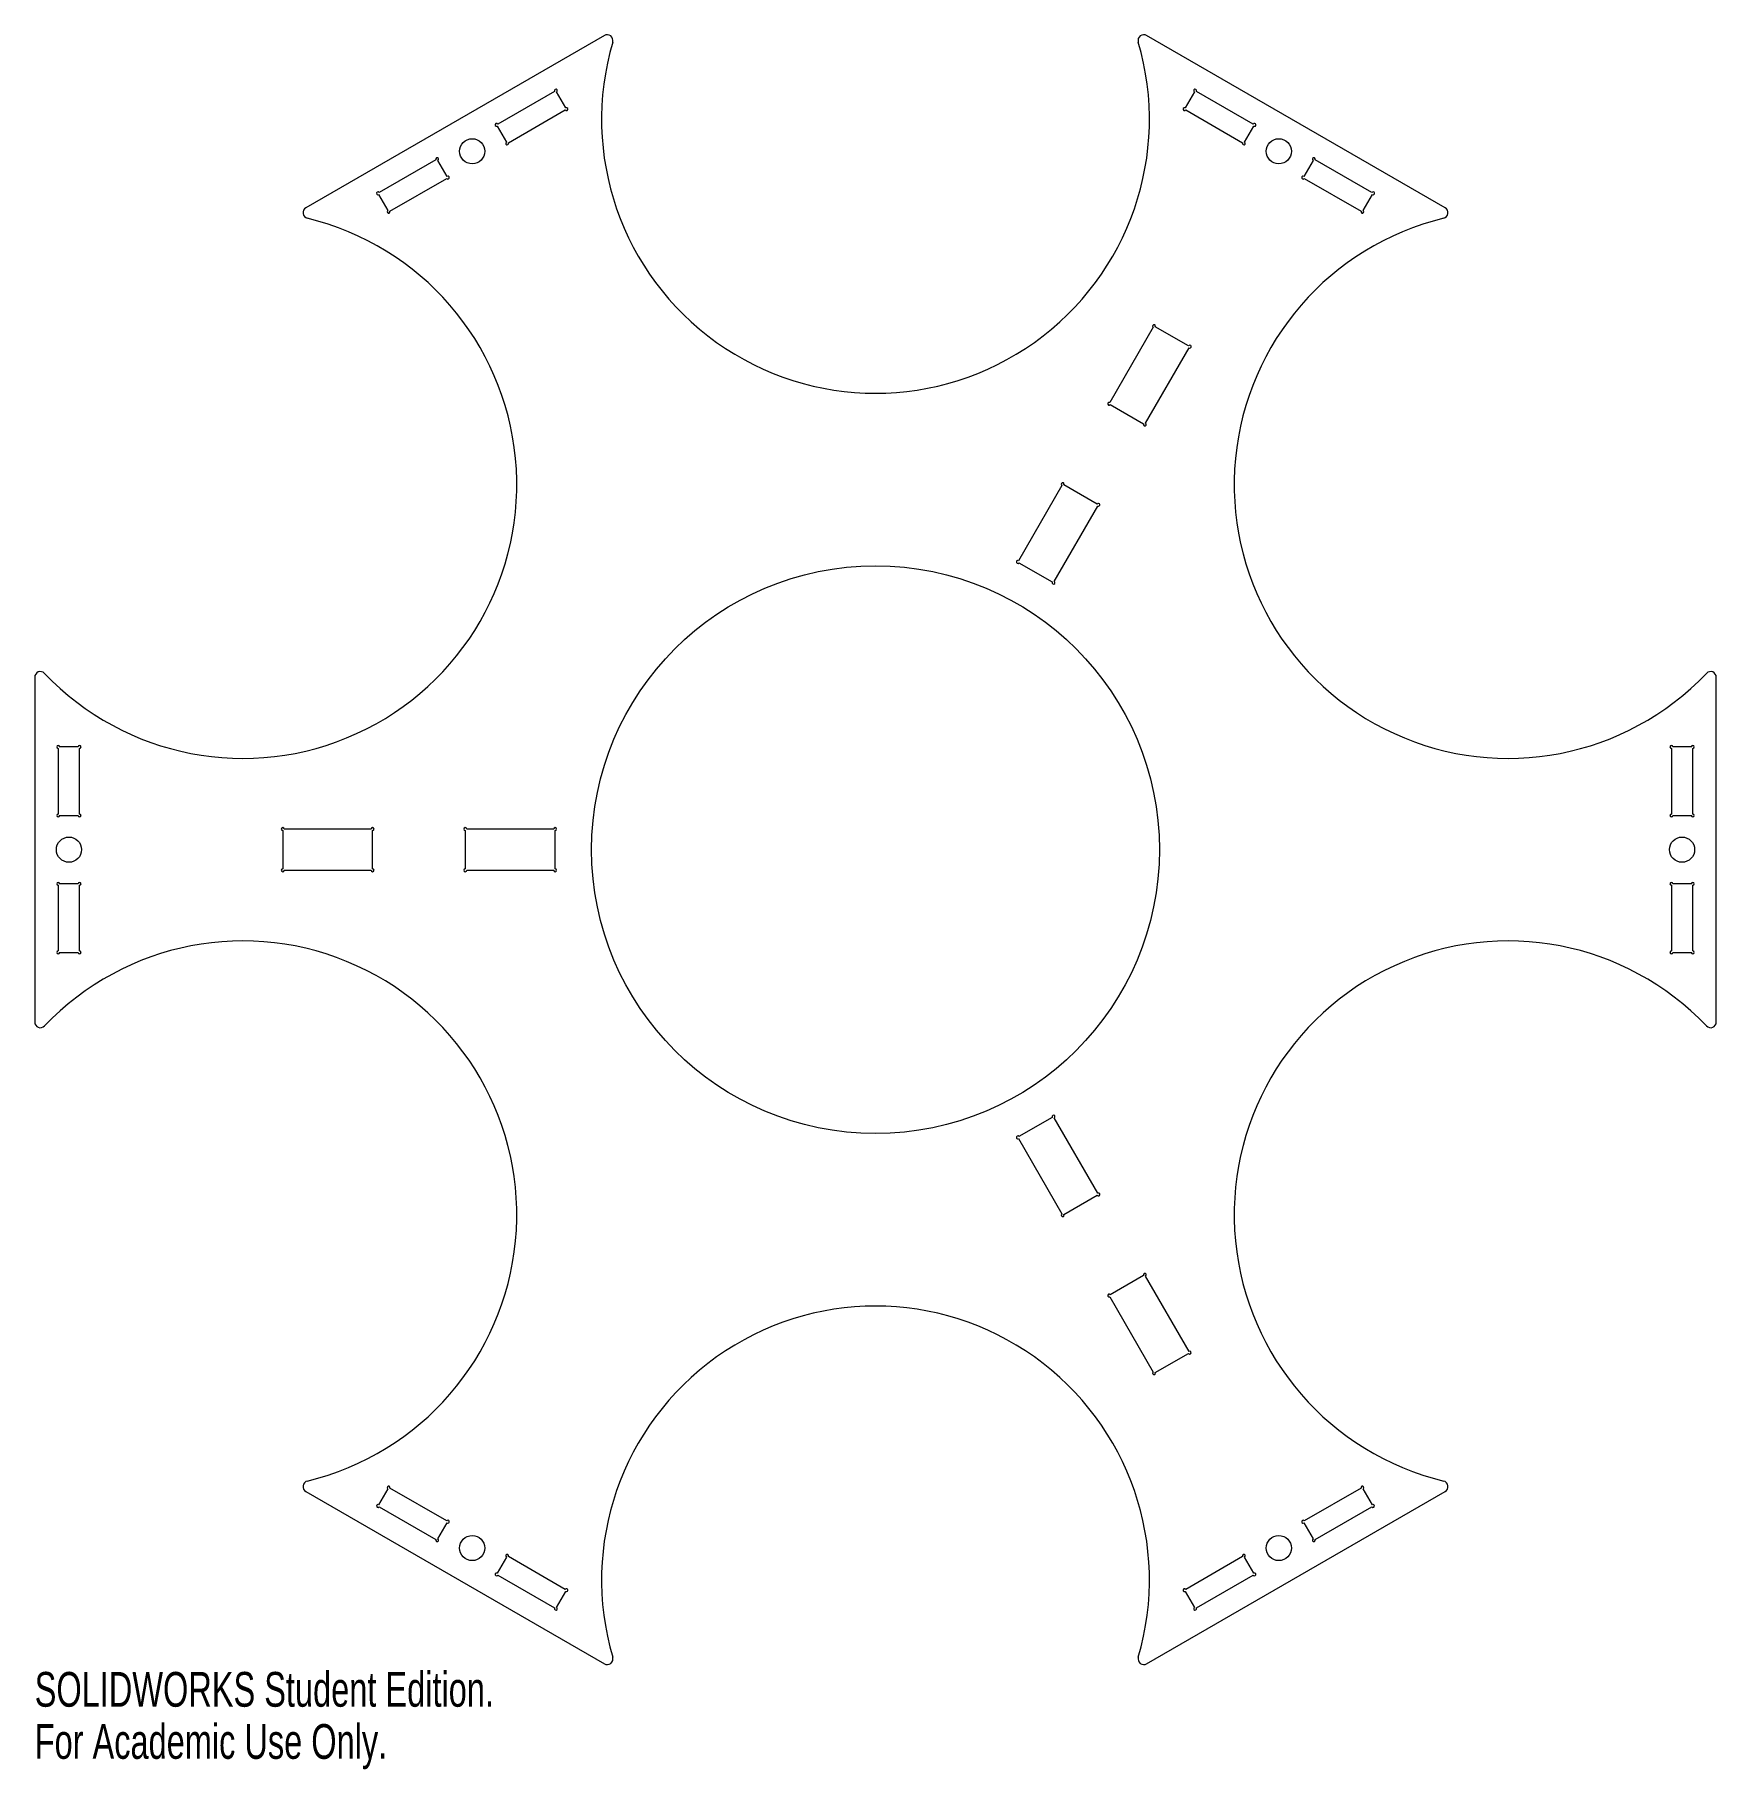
# Model space of a CAD drawing. Header units: inches. Extents: x -4.6 to 4.6, y -5.04 to 4.46.
import ezdxf

# ---------------------------------------------------------------- set-up
doc = ezdxf.new("R2010")
doc.units = ezdxf.units.IN
doc.header["$MEASUREMENT"] = 0
doc.styles.add('SLDTEXTSTYLE0', font='TXT', dxfattribs={"width": 0.7})

msp = doc.modelspace()

# ---------------------------------------------------------------- linework, layer by layer
at = {"color": 7, "linetype": 'Continuous', "lineweight": 15}
for p, q in [((-1.4846, 4.4594), (-3.1196, 3.5154)), ((3.1196, 3.5154), (1.4846, 4.4594)), ((-1.7573, 4.1531), (-2.0685, 3.9734)), ((-1.6958, 4.0623), (-1.7466, 4.1502)), ((1.7466, 4.1502), (1.6958, 4.0623)), ((2.0685, 3.9734), (1.7573, 4.1531)), ((-2.0099, 3.8719), (-1.6987, 4.0516)), ((1.6987, 4.0516), (2.0099, 3.8719)), ((-2.0714, 3.9627), (-2.0206, 3.8748)), ((2.0206, 3.8748), (2.0714, 3.9627)), ((-2.4068, 3.7781), (-2.718, 3.5984)), ((-2.3454, 3.6873), (-2.3961, 3.7752)), ((2.3961, 3.7752), (2.3454, 3.6873)), ((2.718, 3.5984), (2.4068, 3.7781)), ((-2.6595, 3.4969), (-2.3482, 3.6766)), ((2.3482, 3.6766), (2.6595, 3.4969)), ((-2.7209, 3.5877), (-2.6701, 3.4998)), ((2.6701, 3.4998), (2.7209, 3.5877)), ((1.5212, 2.8609), (1.283, 2.4483)), ((1.7142, 2.7586), (1.5319, 2.8638)), ((1.4788, 2.3352), (1.717, 2.7479)), ((1.2858, 2.4376), (1.4681, 2.3324)), ((1.2142, 1.8925), (1.0319, 1.9978)), ((1.0212, 1.9949), (0.783, 1.5822)), ((0.9788, 1.4692), (1.217, 1.8819)), ((0.7858, 1.5716), (0.9681, 1.4663)), ((-4.6042, 0.944), (-4.6042, -0.944)), ((4.6042, -0.944), (4.6042, 0.944)), ((-4.4753, 0.5547), (-4.4753, 0.1953)), ((-4.366, 0.5625), (-4.4675, 0.5625)), ((-4.3582, 0.1953), (-4.3582, 0.5547)), ((4.3582, 0.5547), (4.3582, 0.1953)), ((4.4675, 0.5625), (4.366, 0.5625)), ((4.4753, 0.1953), (4.4753, 0.5547)), ((-4.4675, 0.1875), (-4.366, 0.1875)), ((-3.2461, 0.1052), (-3.2461, -0.1052)), ((-2.7617, 0.113), (-3.2383, 0.113)), ((-2.7539, -0.1052), (-2.7539, 0.1052)), ((-2.2461, 0.1052), (-2.2461, -0.1052)), ((-1.7617, 0.113), (-2.2383, 0.113)), ((-1.7539, -0.1052), (-1.7539, 0.1052)), ((4.366, 0.1875), (4.4675, 0.1875)), ((-4.366, -0.1875), (-4.4675, -0.1875)), ((-3.2383, -0.113), (-2.7617, -0.113)), ((-2.2383, -0.113), (-1.7617, -0.113)), ((4.4675, -0.1875), (4.366, -0.1875)), ((-4.4753, -0.1953), (-4.4753, -0.5547)), ((-4.3582, -0.5547), (-4.3582, -0.1953)), ((4.3582, -0.1953), (4.3582, -0.5547)), ((4.4753, -0.5547), (4.4753, -0.1953)), ((-4.4675, -0.5625), (-4.366, -0.5625)), ((4.366, -0.5625), (4.4675, -0.5625)), ((0.9681, -1.4663), (0.7858, -1.5716)), ((1.217, -1.8819), (0.9788, -1.4692)), ((0.783, -1.5822), (1.0212, -1.9949)), ((1.0319, -1.9978), (1.2142, -1.8925)), ((1.4681, -2.3324), (1.2858, -2.4376)), ((1.717, -2.7479), (1.4788, -2.3352)), ((1.283, -2.4483), (1.5212, -2.8609)), ((1.5319, -2.8638), (1.7142, -2.7586)), ((-2.6701, -3.4998), (-2.7209, -3.5877)), ((-2.3482, -3.6766), (-2.6595, -3.4969)), ((2.6595, -3.4969), (2.3482, -3.6766)), ((2.7209, -3.5877), (2.6701, -3.4998)), ((-3.1196, -3.5154), (-1.4846, -4.4594)), ((-2.718, -3.5984), (-2.4068, -3.7781)), ((1.4846, -4.4594), (3.1196, -3.5154)), ((2.4068, -3.7781), (2.718, -3.5984)), ((-2.3961, -3.7752), (-2.3454, -3.6873)), ((2.3454, -3.6873), (2.3961, -3.7752)), ((-2.0206, -3.8748), (-2.0714, -3.9627)), ((-1.6987, -4.0516), (-2.0099, -3.8719)), ((2.0099, -3.8719), (1.6987, -4.0516)), ((2.0714, -3.9627), (2.0206, -3.8748)), ((-2.0685, -3.9734), (-1.7573, -4.1531)), ((1.7573, -4.1531), (2.0685, -3.9734)), ((-1.7466, -4.1502), (-1.6958, -4.0623)), ((1.6958, -4.0623), (1.7466, -4.1502))]:
    msp.add_line(p, q, dxfattribs=at)
for centre, radius in [((-2.2084, 3.825), 0.069), ((2.2084, 3.825), 0.069), ((0, 0), 1.5546), ((-4.4167, 0), 0.069), ((4.4167, 0), 0.069), ((-2.2084, -3.825), 0.069), ((2.2084, -3.825), 0.069)]:
    msp.add_circle(centre, radius, dxfattribs=at)
for centre, radius, start, end in [((0, 4), 1.5, 163.60101, 16.39899), ((-1.469, 4.4323), 0.0312, 343.60101, 120), ((1.469, 4.4323), 0.0313, 60, 196.39899), ((-1.7505, 4.157), 0.00781, 300, 210), ((1.7505, 4.157), 0.00781, 330, 240), ((-1.6919, 4.0555), 0.00781, 210, 120), ((1.6919, 4.0555), 0.00781, 60, 330), ((-2.0753, 3.9695), 0.00781, 30, 300), ((2.0753, 3.9695), 0.00781, 240, 150), ((-2.0167, 3.868), 0.00781, 120, 30), ((2.0167, 3.868), 0.00781, 150, 60), ((-2.4, 3.782), 0.00781, 300, 210), ((2.4, 3.782), 0.00781, 330, 240), ((-2.3415, 3.6805), 0.00781, 210, 120), ((2.3415, 3.6805), 0.00781, 60, 330), ((-3.104, 3.4883), 0.0313, 120, 256.39899), ((-2.7248, 3.5945), 0.00781, 30, 300), ((2.7248, 3.5945), 0.00781, 240, 150), ((3.104, 3.4883), 0.0313, 283.60101, 60), ((-3.4641, 2), 1.5, 223.60101, 76.39899), ((-2.6662, 3.493), 0.00781, 120, 30), ((3.4641, 2), 1.5, 103.60101, 316.39899), ((2.6662, 3.493), 0.00781, 150, 60), ((1.5251, 2.8677), 0.00781, 330, 240), ((1.7209, 2.7547), 0.00781, 240, 150), ((1.2791, 2.4415), 0.00781, 60, 330), ((1.4749, 2.3285), 0.00781, 150, 60), ((1.0251, 2.0017), 0.00781, 330, 240), ((1.2209, 1.8886), 0.00781, 240, 150), ((0.7791, 1.5755), 0.00781, 60, 330), ((0.9749, 1.4624), 0.00781, 150, 60), ((-4.573, 0.944), 0.0313, 43.60101, 180), ((4.573, 0.944), 0.0313, 0, 136.39899), ((-4.4753, 0.5625), 0.00781, 360, 270), ((-4.3582, 0.5625), 0.00781, 270, 180), ((4.3582, 0.5625), 0.00781, 360, 270), ((4.4753, 0.5625), 0.00781, 270, 180), ((-4.4753, 0.1875), 0.00781, 90, 360), ((-4.3582, 0.1875), 0.00781, 180, 90), ((4.3582, 0.1875), 0.00781, 90, 0), ((4.4753, 0.1875), 0.00781, 180, 90), ((-3.2461, 0.113), 0.00781, 0, 270), ((-2.7539, 0.113), 0.00781, 270, 180), ((-2.2461, 0.113), 0.00781, 360, 270), ((-1.7539, 0.113), 0.00781, 270, 180), ((-4.4753, -0.1875), 0.00781, 0, 270), ((-4.3582, -0.1875), 0.00781, 270, 180), ((-3.2461, -0.113), 0.00781, 90, 0), ((-2.7539, -0.113), 0.00781, 180, 90), ((-2.2461, -0.113), 0.00781, 90, 360), ((-1.7539, -0.113), 0.00781, 180, 90), ((4.3582, -0.1875), 0.00781, 360, 270), ((4.4753, -0.1875), 0.00781, 270, 180), ((-3.4641, -2), 1.5, 283.60101, 136.39899), ((-4.4753, -0.5625), 0.00781, 90, 0), ((-4.3582, -0.5625), 0.00781, 180, 90), ((3.4641, -2), 1.5, 43.60101, 256.39899), ((4.3582, -0.5625), 0.00781, 90, 360), ((4.4753, -0.5625), 0.00781, 180, 90), ((-4.573, -0.944), 0.0312, 180, 316.39899), ((4.573, -0.944), 0.0312, 223.60101, 0), ((0.9749, -1.4624), 0.00781, 300, 210), ((0.7791, -1.5755), 0.00781, 30, 300), ((1.2209, -1.8886), 0.00781, 210, 120), ((1.0251, -2.0017), 0.00781, 120, 30), ((1.4749, -2.3285), 0.00781, 300, 210), ((1.2791, -2.4415), 0.00781, 30, 300), ((0, -4), 1.5, 343.60101, 196.39899), ((1.7209, -2.7547), 0.00781, 210, 120), ((1.5251, -2.8677), 0.00781, 120, 30), ((-3.104, -3.4883), 0.0313, 103.60101, 240), ((-2.6662, -3.493), 0.00781, 330, 240), ((2.6662, -3.493), 0.00781, 300, 210), ((3.104, -3.4883), 0.0313, 300, 76.39899), ((-2.7248, -3.5945), 0.00781, 60, 330), ((2.7248, -3.5945), 0.00781, 210, 120), ((-2.3415, -3.6805), 0.00781, 240, 150), ((2.3415, -3.6805), 0.00781, 30, 300), ((-2.4, -3.782), 0.00781, 150, 60), ((2.4, -3.782), 0.00781, 120, 30), ((-2.0167, -3.868), 0.00781, 330, 240), ((2.0167, -3.868), 0.00781, 300, 210), ((-2.0753, -3.9695), 0.00781, 60, 330), ((2.0753, -3.9695), 0.00781, 210, 120), ((-1.6919, -4.0555), 0.00781, 240, 150), ((1.6919, -4.0555), 0.00781, 30, 300), ((-1.7505, -4.157), 0.00781, 150, 60), ((1.7505, -4.157), 0.00781, 120, 30), ((-1.469, -4.4323), 0.0313, 240, 16.39899), ((1.469, -4.4323), 0.0312, 163.60101, 300)]:
    msp.add_arc(centre, radius, start, end, dxfattribs=at)

# ---------------------------------------------------------------- texts
at = {"color": 7, "linetype": 'Continuous', "char_height": 0.1903, "attachment_point": 1, "style": 'SLDTEXTSTYLE0'}
for s, insert in [('SOLIDWORKS Student Edition.', (-4.6042, -4.5037)), ('For Academic Use Only.', (-4.6042, -4.7891))]:
    msp.add_mtext(s, dxfattribs=dict(at, insert=insert))

doc.saveas('drawing.dxf')
